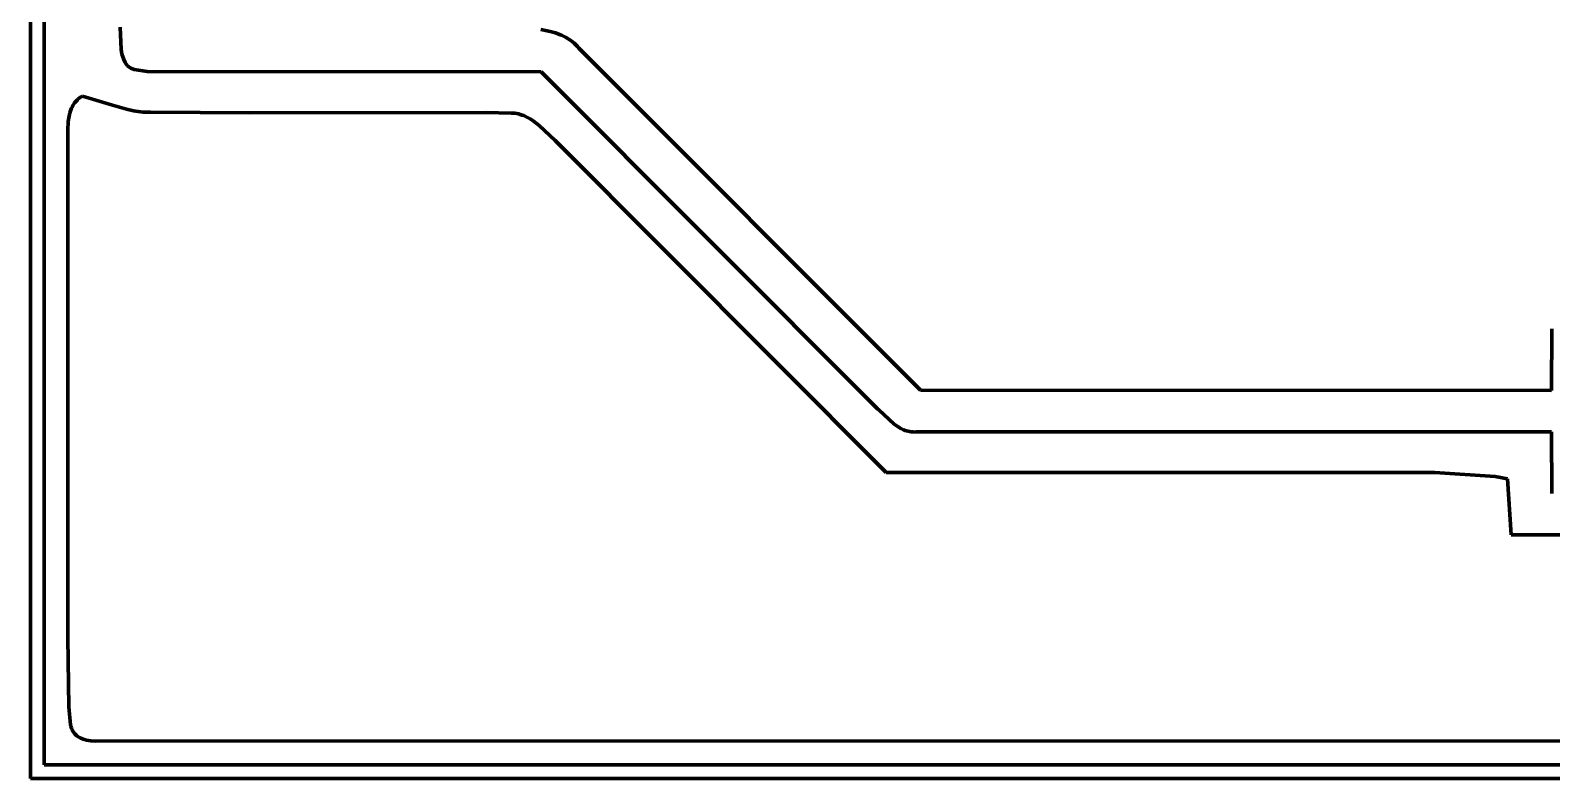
# Model space of a CAD drawing. Header units: millimetres. Extents: x 0.5 to 14.1, y 0 to 14.9.
# Drawn here: x 0.51 to 6.67, y 0.03 to 3.05 of the extents above; entities that cross this region are included whole.
import ezdxf

# ---------------------------------------------------------------- set-up
doc = ezdxf.new("R2010")
doc.units = ezdxf.units.MM
doc.layers.add('color#000000ff', color=7, linetype='CONTINUOUS', lineweight=100)

msp = doc.modelspace()

# ---------------------------------------------------------------- linework, layer by layer
at = {"layer": 'color#000000ff'}
for p, q in [((0.5139, 0.0278), (0.5139, 14.8611)), ((0.5695, 14.8055), (0.5695, 0.0834)), ((0.8804, 2.9763), (0.877, 3.0674)), ((2.5785, 3.0572), (2.6044, 3.0526)), ((2.6044, 3.0526), (2.6214, 3.0486)), ((2.6214, 3.0486), (2.6381, 3.0437)), ((2.6381, 3.0437), (2.6544, 3.0378)), ((2.6544, 3.0378), (2.6623, 3.0344)), ((2.6623, 3.0344), (2.6701, 3.0308)), ((2.6701, 3.0308), (2.6778, 3.0268)), ((2.6778, 3.0268), (2.6853, 3.0225)), ((2.6853, 3.0225), (2.6926, 3.0179)), ((2.6926, 3.0179), (2.6997, 3.013)), ((0.8837, 2.9586), (0.8804, 2.9763)), ((0.887, 2.9471), (0.8837, 2.9586)), ((2.6997, 3.013), (2.7067, 3.0077)), ((2.7067, 3.0077), (2.7134, 3.002)), ((2.7134, 3.002), (2.72, 2.996)), ((2.72, 2.996), (2.7263, 2.9895)), ((2.7263, 2.9895), (2.7324, 2.9827)), ((2.7324, 2.9827), (4.1144, 1.5992)), ((0.8913, 2.9359), (0.887, 2.9471)), ((0.8966, 2.925), (0.8913, 2.9359)), ((0.8984, 2.9217), (0.8966, 2.925)), ((0.9023, 2.9158), (0.8984, 2.9217)), ((0.9069, 2.9106), (0.9023, 2.9158)), ((0.912, 2.9062), (0.9069, 2.9106)), ((0.9206, 2.9008), (0.912, 2.9062)), ((0.9333, 2.8954), (0.9206, 2.9008)), ((0.9854, 2.8881), (0.9333, 2.8954)), ((2.58, 2.8869), (0.9854, 2.8881)), ((3.9402, 1.5233), (2.58, 2.8869)), ((0.6979, 2.7672), (0.7025, 2.7721)), ((0.7025, 2.7721), (0.7075, 2.7767)), ((0.7075, 2.7767), (0.7128, 2.7809)), ((0.7128, 2.7809), (0.7187, 2.7849)), ((0.7187, 2.7849), (0.7249, 2.7884)), ((0.7249, 2.7884), (0.8463, 2.7513)), ((0.6703, 2.7067), (0.6736, 2.7201)), ((0.6736, 2.7201), (0.6778, 2.733)), ((0.6778, 2.733), (0.6804, 2.7392)), ((0.6804, 2.7392), (0.6832, 2.7453)), ((0.6832, 2.7453), (0.6864, 2.7511)), ((0.6864, 2.7511), (0.6899, 2.7567)), ((0.6899, 2.7567), (0.6937, 2.7621)), ((0.6937, 2.7621), (0.6979, 2.7672)), ((0.8463, 2.7513), (0.9025, 2.7351)), ((0.9025, 2.7351), (0.9311, 2.729)), ((0.9311, 2.729), (0.9503, 2.726)), ((0.9503, 2.726), (0.9698, 2.7241)), ((0.9698, 2.7241), (0.9796, 2.7236)), ((0.9796, 2.7236), (0.9895, 2.7233)), ((0.9895, 2.7233), (0.9994, 2.7234)), ((0.9994, 2.7234), (1.4019, 2.721)), ((1.4019, 2.721), (2.3578, 2.7217)), ((2.3578, 2.7217), (2.4584, 2.72)), ((2.4584, 2.72), (2.4661, 2.7196)), ((2.4661, 2.7196), (2.4736, 2.7188)), ((2.4736, 2.7188), (2.481, 2.7177)), ((2.481, 2.7177), (2.4882, 2.7161)), ((2.4882, 2.7161), (2.4953, 2.7141)), ((2.4953, 2.7141), (2.5022, 2.7119)), ((2.5022, 2.7119), (2.509, 2.7093)), ((2.509, 2.7093), (2.5223, 2.7032)), ((0.665, 2.6511), (0.6671, 2.686)), ((0.6654, 2.6115), (0.665, 2.6511)), ((0.6671, 2.686), (0.6703, 2.7067)), ((2.5223, 2.7032), (2.5351, 2.6961)), ((2.5351, 2.6961), (2.5474, 2.688)), ((2.5474, 2.688), (2.5711, 2.6697)), ((2.5711, 2.6697), (2.6364, 2.6088)), ((0.6653, 0.5972), (0.6654, 2.6115)), ((2.6364, 2.6088), (3.9755, 1.2659)), ((6.6661, 1.5972), (6.6671, 1.8472)), ((4.1144, 1.5992), (6.6661, 1.5972)), ((3.9449, 1.5192), (3.9402, 1.5233)), ((4.0076, 1.462), (3.9449, 1.5192)), ((4.0234, 1.4507), (4.0076, 1.462)), ((4.0343, 1.4442), (4.0234, 1.4507)), ((4.0457, 1.4386), (4.0343, 1.4442)), ((4.0516, 1.4363), (4.0457, 1.4386)), ((4.0576, 1.4343), (4.0516, 1.4363)), ((4.0637, 1.4326), (4.0576, 1.4343)), ((4.07, 1.4312), (4.0637, 1.4326)), ((4.0763, 1.4302), (4.07, 1.4312)), ((4.0829, 1.4297), (4.0763, 1.4302)), ((4.0896, 1.4295), (4.0829, 1.4297)), ((4.0964, 1.4298), (4.0896, 1.4295)), ((6.6663, 1.4306), (4.0964, 1.4298)), ((6.6672, 1.1806), (6.6663, 1.4306)), ((3.9755, 1.2659), (6.1946, 1.2652)), ((6.1946, 1.2652), (6.4381, 1.2494)), ((6.4381, 1.2494), (6.4881, 1.2402)), ((6.4881, 1.2402), (6.5024, 1.014)), ((6.5024, 1.014), (10.8127, 1.0142)), ((0.6693, 0.3178), (0.6653, 0.5972)), ((0.6766, 0.2453), (0.6693, 0.3178)), ((0.6775, 0.2403), (0.6766, 0.2453)), ((0.6786, 0.2356), (0.6775, 0.2403)), ((0.6801, 0.2311), (0.6786, 0.2356)), ((0.6818, 0.2268), (0.6801, 0.2311)), ((0.6837, 0.2227), (0.6818, 0.2268)), ((0.6884, 0.215), (0.6837, 0.2227)), ((0.6939, 0.2082), (0.6884, 0.215)), ((0.7002, 0.2021), (0.6939, 0.2082)), ((0.7072, 0.1967), (0.7002, 0.2021)), ((0.7148, 0.1921), (0.7072, 0.1967)), ((0.7272, 0.1866), (0.7148, 0.1921)), ((0.7404, 0.1826), (0.7272, 0.1866)), ((0.7586, 0.1798), (0.7404, 0.1826)), ((0.777, 0.1797), (0.7586, 0.1798)), ((13.0694, 0.1808), (0.777, 0.1797)), ((0.5695, 0.0834), (14.0416, 0.0834)), ((14.0972, 0.0278), (0.5139, 0.0278))]:
    msp.add_line(p, q, dxfattribs=at)

doc.saveas('drawing.dxf')
